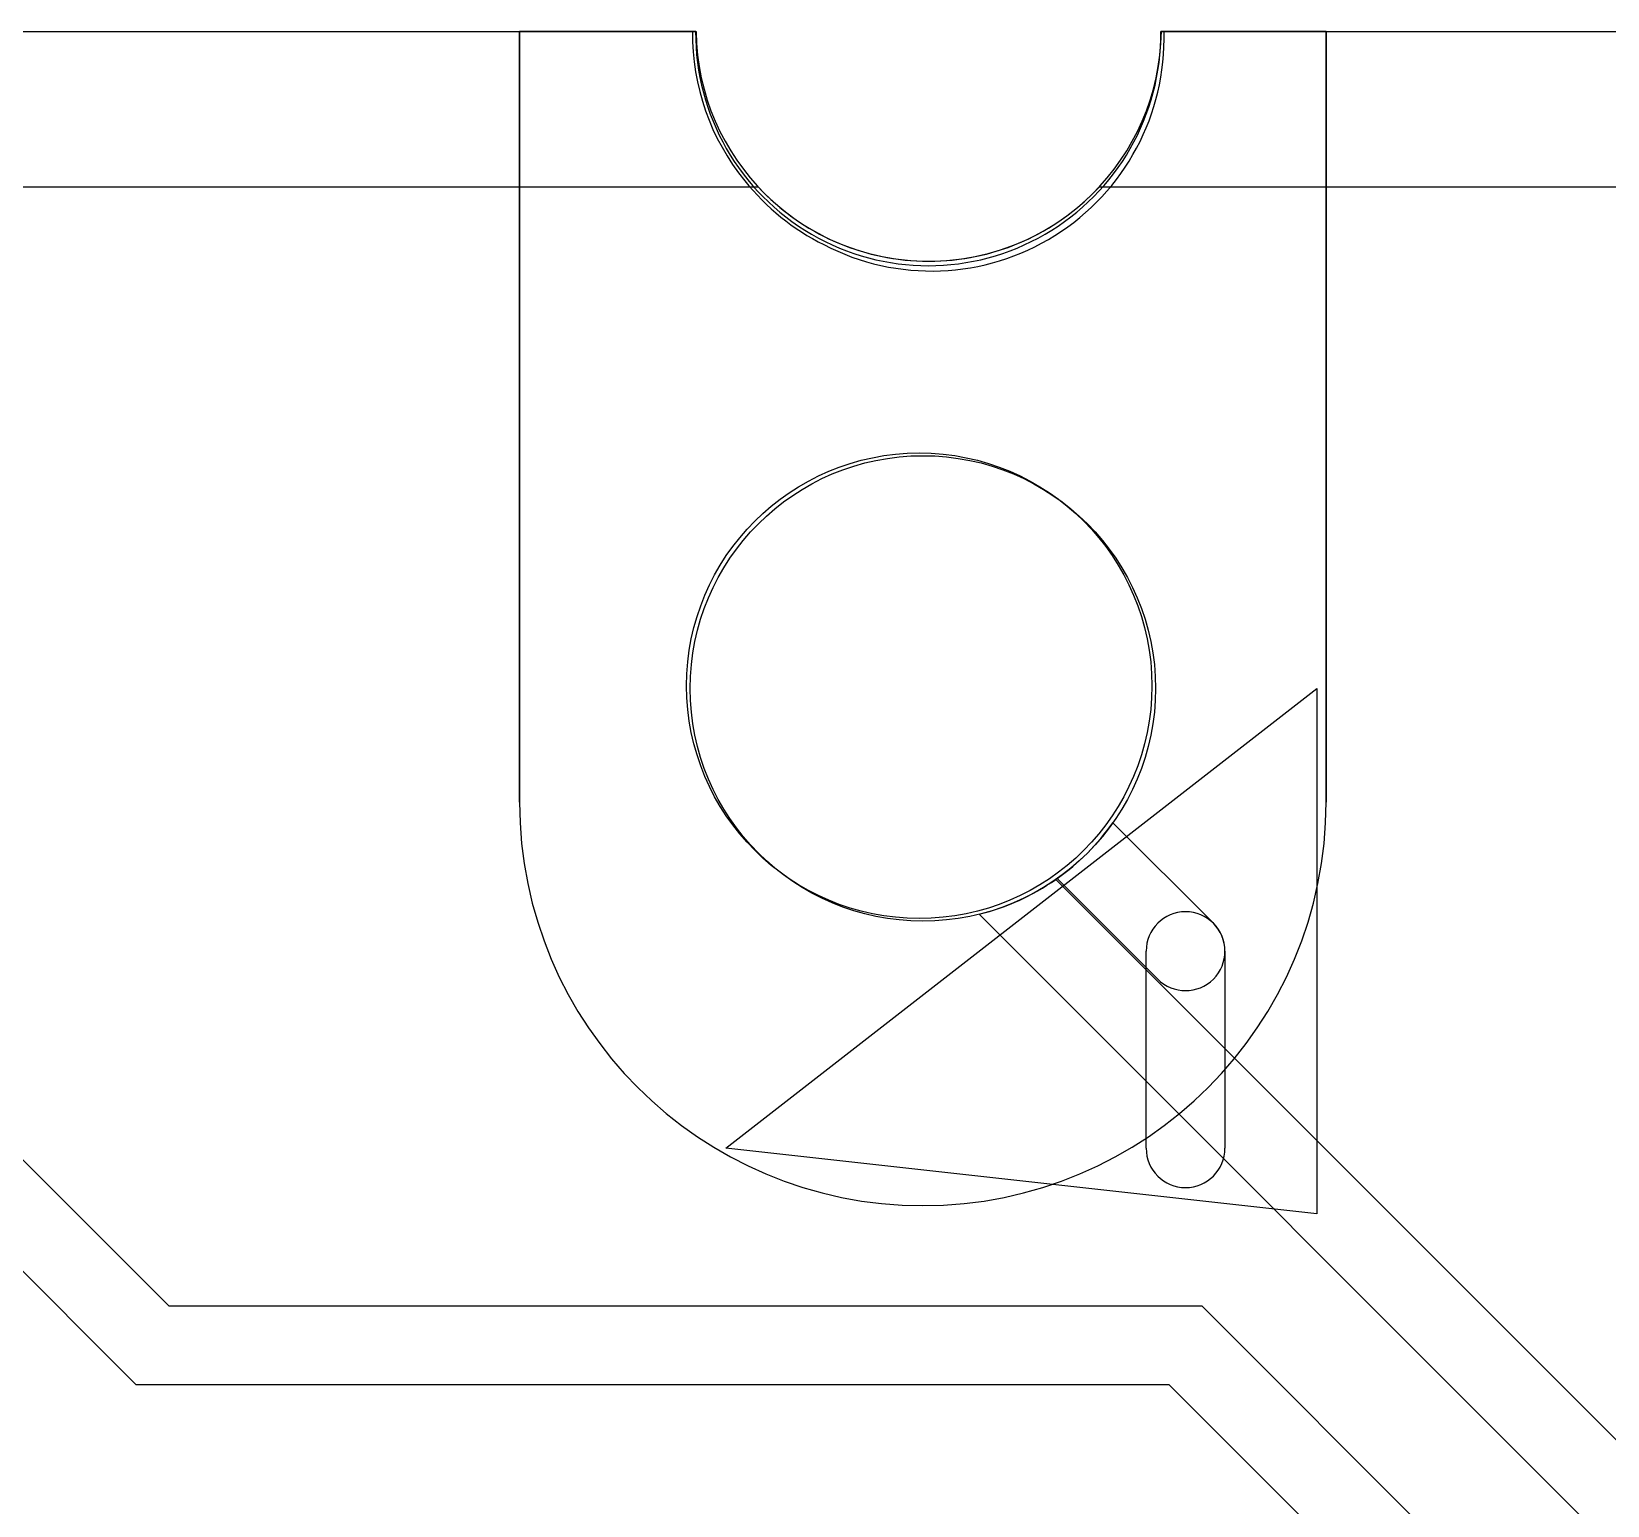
# Model space of a CAD drawing. Extents: x -14 to 27.9, y 0 to 17.8.
# Drawn here: x 10.976 to 14.024, y 14.93 to 17.78 of the extents above; entities that cross this region are included whole.
import ezdxf

# ---------------------------------------------------------------- set-up
doc = ezdxf.new("R2010")
doc.units = 0
doc.header["$MEASUREMENT"] = 0
doc.layers.add('Feature', color=7, linetype='CONTINUOUS')

msp = doc.modelspace()

# ---------------------------------------------------------------- linework, layer by layer
at = {"layer": 'Feature'}
for p, q in [((10.6159, 17.78), (12.2614, 17.78)), ((10.6159, 17.78, -1.96192), (12.2614, 17.78, -1.96192)), ((10.6159, 17.78), (12.2614, 17.78)), ((10.6159, 17.78, -1.96192), (12.2614, 17.78, -1.96192)), ((11.92, 17.78, 0.000305), (11.92, 16.29, 0.000305)), ((12.2606, 17.78, 0.000305), (11.92, 17.78, 0.000305)), ((11.92, 17.78, 0.000305), (11.92, 16.29, 0.000305)), ((11.92, 17.78, 0.001305), (11.92, 16.29, 0.001305)), ((11.92, 17.78, 0.000305), (11.92, 17.78, 0.001305)), ((12.2606, 17.78, 0.000305), (11.92, 17.78, 0.000305)), ((11.92, 17.78, 0.000305), (11.92, 17.78, 0.001305)), ((12.2606, 17.78, 0.001305), (11.92, 17.78, 0.001305)), ((11.92, 17.78, 0.000305), (11.92, 16.29, 0.000305)), ((12.2606, 17.78, 0.000305), (11.92, 17.78, 0.000305)), ((12.2606, 17.78, 0.001305), (11.92, 17.78, 0.001305)), ((11.92, 17.78, 0.001305), (11.92, 16.29, 0.001305)), ((12.2542, 17.78, -1.96222), (11.92, 17.78, -1.96222)), ((11.92, 17.78, -1.96322), (12.2542, 17.78, -1.96322)), ((11.92, 17.78, -1.96222), (11.92, 17.78, -1.96322)), ((11.92, 17.78, -1.96222), (11.92, 16.29, -1.96222)), ((11.92, 17.78, -1.96222), (11.92, 17.78, -1.96322)), ((11.92, 16.29, -1.96322), (11.92, 17.78, -1.96322)), ((11.92, 16.29, -1.96322), (11.92, 17.78, -1.96322)), ((11.92, 17.78, -1.96322), (12.2542, 17.78, -1.96322)), ((12.2542, 17.78, -1.96222), (11.92, 17.78, -1.96222)), ((11.92, 17.78, -1.96222), (11.92, 16.29, -1.96222)), ((12.2542, 17.78, -1.96222), (12.2542, 17.78, -1.96322)), ((12.2542, 17.78, -1.96222), (12.2542, 17.78, -1.96322)), ((12.2606, 17.78, 0.000305), (12.2606, 17.78, 0.001305)), ((12.2606, 17.78, 0.000305), (12.2606, 17.78, 0.001305)), ((12.2614, 17.78), (12.2614, 17.78, -1.96192)), ((12.2614, 17.78), (12.2614, 17.78, -1.96192)), ((13.48, 17.78, 0.000305), (13.1605, 17.78, 0.000305)), ((13.48, 17.78, 0.000305), (13.1605, 17.78, 0.000305)), ((13.1605, 17.78, 0.000305), (13.1605, 17.78, 0.001305)), ((13.48, 17.78, 0.001305), (13.1605, 17.78, 0.001305)), ((13.1605, 17.78, 0.000305), (13.1605, 17.78, 0.001305)), ((13.48, 17.78, 0.000305), (13.1605, 17.78, 0.000305)), ((13.48, 17.78, 0.001305), (13.1605, 17.78, 0.001305)), ((13.1613, 17.78), (14.7944, 17.78)), ((13.1613, 17.78, -1.96192), (14.7944, 17.78, -1.96192)), ((13.1613, 17.78, -1.96192), (13.1613, 17.78)), ((13.1613, 17.78), (14.7944, 17.78)), ((13.1613, 17.78, -1.96192), (13.1613, 17.78)), ((13.1613, 17.78, -1.96192), (14.7944, 17.78, -1.96192)), ((13.48, 17.78, -1.96222), (13.1664, 17.78, -1.96222)), ((13.1664, 17.78, -1.96322), (13.48, 17.78, -1.96322)), ((13.1664, 17.78, -1.96222), (13.1664, 17.78, -1.96322)), ((13.1664, 17.78, -1.96222), (13.1664, 17.78, -1.96322)), ((13.1664, 17.78, -1.96322), (13.48, 17.78, -1.96322)), ((13.48, 17.78, -1.96222), (13.1664, 17.78, -1.96222)), ((13.48, 16.29, 0.000305), (13.48, 17.78, 0.000305)), ((13.48, 17.78, 0.000305), (13.48, 17.78, 0.001305)), ((13.48, 16.29, 0.000305), (13.48, 17.78, 0.000305)), ((13.48, 17.78, 0.000305), (13.48, 17.78, 0.001305)), ((13.48, 16.29, 0.001305), (13.48, 17.78, 0.001305)), ((13.48, 16.29, 0.000305), (13.48, 17.78, 0.000305)), ((13.48, 16.29, 0.001305), (13.48, 17.78, 0.001305)), ((13.48, 16.29, -1.96222), (13.48, 17.78, -1.96222)), ((13.48, 17.78, -1.96322), (13.48, 16.29, -1.96322)), ((13.48, 17.78, -1.96222), (13.48, 17.78, -1.96322)), ((13.48, 17.78, -1.96222), (13.48, 17.78, -1.96322)), ((13.48, 17.78, -1.96322), (13.48, 16.29, -1.96322)), ((13.48, 16.29, -1.96222), (13.48, 17.78, -1.96222)), ((10.5038, 17.48, 0.000305), (12.3813, 17.48, 0.000305)), ((10.5038, 17.48, -1.96222), (12.3813, 17.48, -1.96222)), ((12.3556, 17.4916, -1.96222), (12.3556, 17.4916, -1.96322)), ((12.3556, 17.4916, -1.96222), (12.3556, 17.4916, -1.96322)), ((13.0413, 17.48, 0.000305), (14.9082, 17.48, 0.000305)), ((13.0413, 17.48, -1.96222), (14.9082, 17.48, -1.96222)), ((12.5085, 17.368, -1.96222), (12.5085, 17.368, -1.96322)), ((12.5085, 17.368, -1.96222), (12.5085, 17.368, -1.96322)), ((12.693, 16.9652, 0.001305), (12.693, 16.9652, 0.000305)), ((12.693, 16.9652, 0.001305), (12.693, 16.9652, 0.000305)), ((12.319, 15.621, -1.96222), (13.462, 16.51, -1.96222)), ((13.15, 16.51, -1.96192), (13.15, 16.51)), ((13.15, 16.51, -1.96192), (13.15, 16.51)), ((13.15, 16.51, -1.96322), (13.15, 16.51, -1.96222)), ((13.15, 16.51, -1.96322), (13.15, 16.51, -1.96222)), ((13.462, 16.51, -1.96222), (13.462, 15.494, -1.96222)), ((11.92, 16.29, 0.000305), (11.92, 16.29, 0.001305)), ((11.92, 16.29, 0.000305), (11.92, 16.29, 0.001305)), ((11.92, 16.29, -1.96222), (11.92, 16.29, -1.96322)), ((11.92, 16.29, -1.96222), (11.92, 16.29, -1.96322)), ((13.48, 16.29, 0.000305), (13.48, 16.29, 0.001305)), ((13.48, 16.29, 0.000305), (13.48, 16.29, 0.001305)), ((13.48, 16.29, -1.96222), (13.48, 16.29, -1.96322)), ((13.48, 16.29, -1.96222), (13.48, 16.29, -1.96322)), ((13.0675, 16.2503, -1.96222), (13.2619, 16.0559, -1.96222)), ((10.4171, 16.1407, -1.96222), (11.2416, 15.3162, -1.96222)), ((12.9571, 16.1407, -1.96222), (14.9246, 14.1732, -1.96222)), ((13.1541, 15.9481, -1.96222), (12.9597, 16.1425, -1.96222)), ((11.1784, 15.1638, -1.96222), (10.2688, 16.0734, -1.96222)), ((14.8614, 14.0208, -1.96222), (12.8088, 16.0734, -1.96222)), ((13.1318, 15.621, -1.96222), (13.1318, 16.002, -1.96222)), ((13.2842, 16.002, -1.96222), (13.2842, 15.621, -1.96222)), ((13.462, 15.494, -1.96222), (12.319, 15.621, -1.96222)), ((11.2416, 15.3162, -1.96222), (13.2396, 15.3162, -1.96222)), ((13.2396, 15.3162, -1.96222), (14.7636, 13.7922, -1.96222)), ((13.1764, 15.1638, -1.96222), (11.1784, 15.1638, -1.96222)), ((14.7004, 13.6398, -1.96222), (13.1764, 15.1638, -1.96222))]:
    msp.add_line(p, q, dxfattribs=at)
for centre in [(12.693, 16.5152), (12.693, 16.5152), (12.693, 16.5152), (12.693, 16.5152), (12.693, 16.5152), (12.7, 16.51), (12.7, 16.51), (12.7, 16.51), (12.7, 16.51), (12.7, 16.51), (12.7, 16.51), (12.7, 16.51), (12.7, 16.51), (12.7, 16.51), (12.7, 16.51)]:
    msp.add_circle(centre, 0.45, dxfattribs=at)
for centre, radius, start, end in [((12.7042, 17.7761, -1.96322), 0.45, 179.504, -140.779), ((12.7042, 17.7761, -1.96222), 0.45, 179.504, -140.779), ((12.7042, 17.7761, -1.96322), 0.45, 179.504, -140.779), ((12.7042, 17.7761, -1.96222), 0.45, 179.504, -140.779), ((12.7105, 17.7773, 0.000305), 0.45, 179.654, 0.345769), ((12.7105, 17.7773, 0.001305), 0.45, 179.654, 0.345769), ((12.7105, 17.7773, 0.000305), 0.45, 179.654, 0.345769), ((12.7105, 17.7773, 0.000305), 0.45, 179.654, 0.345769), ((12.7105, 17.7773, 0.001305), 0.45, 179.654, 0.345769), ((12.7113, 17.7859), 0.45, -179.244, -0.755691), ((12.7113, 17.7859), 0.45, -179.244, -0.755691), ((12.7113, 17.7859, -1.96192), 0.45, -179.244, -0.755691), ((12.7113, 17.7859, -1.96192), 0.45, -179.244, -0.755691), ((12.7166, 17.767, -1.96322), 0.45, -117.545, 1.65839), ((12.7166, 17.767, -1.96222), 0.45, -117.545, 1.65839), ((12.7166, 17.767, -1.96322), 0.45, -117.545, 1.65839), ((12.7166, 17.767, -1.96222), 0.45, -117.545, 1.65839), ((12.708, 17.7714, -1.96322), 0.45, -141.555, -116.314), ((12.708, 17.7714, -1.96222), 0.45, -141.555, -116.314), ((12.708, 17.7714, -1.96322), 0.45, -141.555, -116.314), ((12.708, 17.7714, -1.96222), 0.45, -141.555, -116.314), ((12.7113, 17.7859, 0.000305), 0.45, -137.168, -42.8324), ((12.7113, 17.7859, -1.96222), 0.45, -137.168, -42.8324), ((12.7, 16.29, 0.000305), 0.78, 180, 0), ((12.7, 16.29, 0.000305), 0.78, 180, 0), ((12.7, 16.29, 0.001305), 0.78, 180, 0), ((12.7, 16.29, 0.000305), 0.78, 180, 0), ((12.7, 16.29, 0.001305), 0.78, 180, 0), ((12.7, 16.29, -1.96222), 0.78, 180, 0), ((12.7, 16.29, -1.96322), 0.78, 180, 0), ((12.7, 16.29, -1.96322), 0.78, 180, 0), ((12.7, 16.29, -1.96222), 0.78, 180, 0), ((12.7, 16.51, -1.96222), 0.45, -54.7524, -35.2476), ((12.7, 16.51, -1.96222), 0.45, -76.0033, -55.1546), ((13.208, 16.002, -1.96222), 0.0762, 0, 180), ((13.208, 16.002, -1.96222), 0.076226, -135, 45), ((13.208, 15.621, -1.96222), 0.0762, 180, 0)]:
    msp.add_arc(centre, radius, start, end, dxfattribs=at)

doc.saveas('drawing.dxf')
